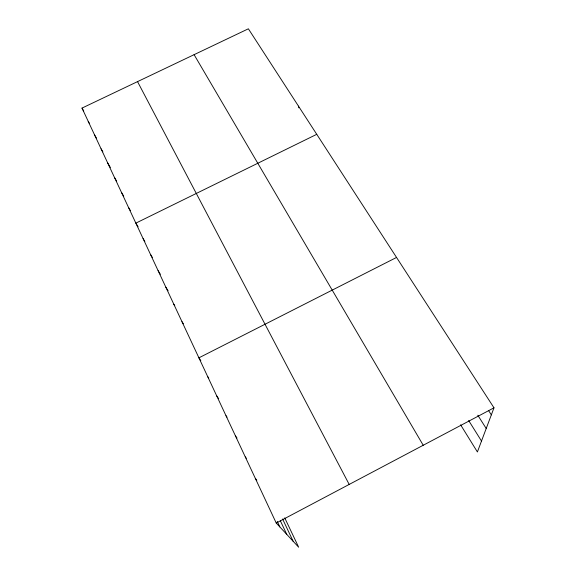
<?xml version="1.0" encoding="UTF-8"?>
<svg xmlns="http://www.w3.org/2000/svg" width="576" height="576" viewBox="0 0 576 576"><rect width="100%" height="100%" fill="white"/><g stroke="black" fill="none" stroke-linecap="round" stroke-linejoin="round"><path stroke-width="0.86" d="M284.724 517.867L298.656 547.2L276.228 523.037L82.008 108.086L248.371 28.8L493.992 407.815L477.403 451.958L460.606 424.814M276.228 523.037L493.992 407.815M396.547 257.443L198.907 357.833L200.815 360.67M316.75 134.316L135.857 223.128L138.096 226.8M255.305 478.325L256.831 480.211M245.268 456.883L246.341 458.273M235.498 436.01L237.002 438.026M225.986 415.692L227.038 417.139M216.727 395.899L218.686 398.693M207.698 376.625L208.721 378.101M181.973 321.653L183.362 323.784M488.47 410.4L491.342 414.864M173.815 304.222L174.766 305.705M165.852 287.222L168.098 290.75M477.799 415.238L486.216 428.508M158.083 270.619L160.373 274.27M468.67 420.538L481.5 441.043M150.502 254.419L152.366 257.422M143.093 238.586L144.857 241.452M128.57 207.562L130.392 210.571M121.457 192.362L123.768 196.207M114.502 177.509L116.69 181.174M107.712 162.994L110.362 167.472M101.066 148.802L102.859 151.841M194.098 54.67L423.223 445.262M94.572 134.928L96.386 138.017M88.222 121.356L89.51 123.559M82.008 108.086L83.736 111.06M137.534 81.619L349.193 484.43M282.593 518.983L293.126 541.246M280.318 520.711L286.762 534.384M277.236 521.388L279.821 526.91M298.49 106.135L298.8 107.806"/></g></svg>
